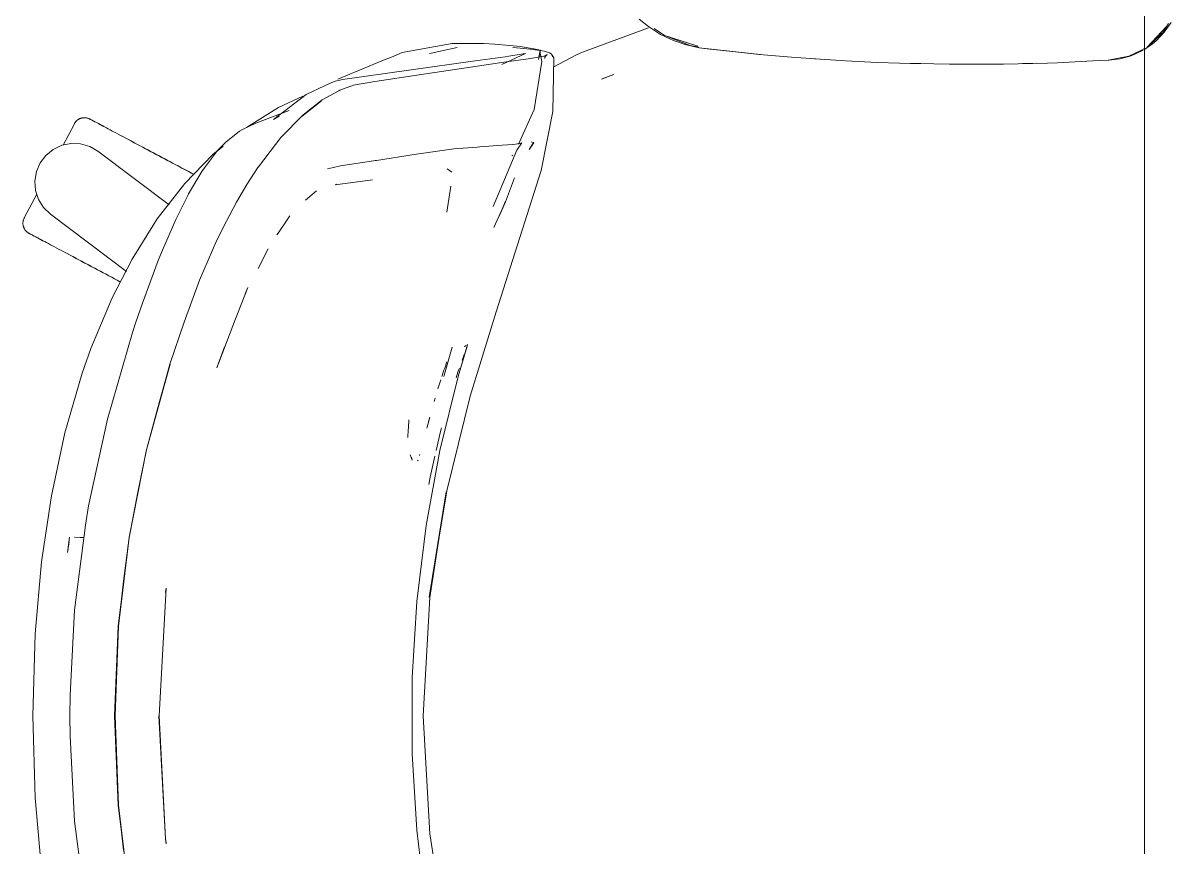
# Model space of a CAD drawing. Header units: millimetres. Extents: x 79795 to 317870, y -36033 to 97293.
# Drawn here: x 200277.1 to 200685.3, y 30683.9 to 30976.7 of the extents above; entities that cross this region are included whole.
import ezdxf

# ---------------------------------------------------------------- set-up
doc = ezdxf.new("R2010")
doc.units = ezdxf.units.MM
doc.header["$MEASUREMENT"] = 0
doc.layers.add('G-IMPT', color=8, linetype='CONTINUOUS', lineweight=9)
doc.layers.add('I-FURN', color=8, linetype='CONTINUOUS', lineweight=9)

msp = doc.modelspace()

# ---------------------------------------------------------------- linework, layer by layer
at = {"layer": 'G-IMPT'}
for p, q in [((200496.18, 30978.06), (200499.49, 30975.43)), ((200503.82, 30972.7), (200499.49, 30975.43)), ((200683.63, 30975.5), (200676.73, 30968.11)), ((200683.63, 30975.5), (200682.35, 30974.03)), ((200684.32, 30976.56), (200682.44, 30973.41)), ((200682.8, 30973.46), (200685.25, 30976.92)), ((200499.45, 30974.97), (200481.45, 30968.37)), ((200505.14, 30972.31), (200501.56, 30974.73)), ((200503.82, 30972.7), (200508.4, 30970.51)), ((200505.14, 30972.31), (200507.85, 30971.41)), ((200505.14, 30972.31), (200516.99, 30968.5)), ((200514.36, 30968.7), (200506.18, 30971.9)), ((200507.85, 30971.41), (200516.99, 30968.5)), ((200682.44, 30973.41), (200676.73, 30968.11)), ((200682.22, 30973.87), (200679.14, 30970.34)), ((200679.94, 30970.42), (200682.8, 30973.46)), ((200429.67, 30969.47), (200411.97, 30966.23)), ((200431.53, 30968.06), (200422.22, 30966.02)), ((200429.67, 30969.47), (200436.63, 30969.5)), ((200436.63, 30969.5), (200440.8, 30969.5)), ((200444.76, 30969.16), (200440.8, 30969.5)), ((200454.09, 30968.35), (200444.76, 30969.16)), ((200453.92, 30967.83), (200451.33, 30968.05)), ((200458.6, 30967.32), (200453.92, 30967.83)), ((200454.09, 30968.35), (200454.55, 30968.31)), ((200454.55, 30968.31), (200458.8, 30967.5)), ((200459.22, 30967.24), (200458.6, 30967.32)), ((200458.8, 30967.5), (200461.13, 30967.06)), ((200459.22, 30967.24), (200462.5, 30966.71)), ((200460.4, 30963.78), (200461.13, 30967.06)), ((200481.45, 30968.37), (200475.47, 30966.18)), ((200508.4, 30970.51), (200512.53, 30969.07)), ((200517.49, 30967.91), (200512.53, 30969.07)), ((200517.41, 30968.13), (200514.36, 30968.7)), ((200517.49, 30967.91), (200540.44, 30965.46)), ((200517.49, 30967.91), (200520.31, 30967.58)), ((200517.49, 30967.91), (200538.93, 30965.56)), ((200540.44, 30965.46), (200520.31, 30967.58)), ((200674.49, 30967), (200670.23, 30964.9)), ((200675.4, 30967.08), (200671.07, 30965.1)), ((200674.49, 30967), (200675.76, 30967.63)), ((200675.76, 30967.33), (200678.62, 30969.28)), ((200676.73, 30968.11), (200679.14, 30970.34)), ((200679.94, 30970.42), (200678.62, 30969.28)), ((200389.07, 30956.77), (200404.75, 30963.25)), ((200437.95, 30963.29), (200390.73, 30956.61)), ((200404.75, 30963.25), (200408.11, 30964.64)), ((200411.97, 30966.23), (200408.11, 30964.64)), ((200448.91, 30962.9), (200418.04, 30958.34)), ((200422.22, 30966.02), (200421.65, 30965.86)), ((200437.95, 30963.29), (200448.61, 30964.73)), ((200455.79, 30965.92), (200447.39, 30961.93)), ((200449.91, 30964.94), (200448.61, 30964.73)), ((200456.76, 30964.01), (200448.91, 30962.9)), ((200449.91, 30964.94), (200454.93, 30965.77)), ((200455.79, 30965.92), (200454.93, 30965.77)), ((200463.03, 30965.12), (200456.76, 30964.01)), ((200458.86, 30946.02), (200461.58, 30963.06)), ((200460.4, 30963.78), (200460.89, 30966.65)), ((200460.89, 30966.65), (200461.58, 30963.06)), ((200462.41, 30964.95), (200463.51, 30965.51)), ((200462.41, 30964.95), (200463.03, 30965.12)), ((200464.36, 30966.16), (200462.5, 30966.71)), ((200462.61, 30964.07), (200462.68, 30964.57)), ((200463.01, 30965.11), (200462.68, 30964.57)), ((200463.01, 30965.11), (200463.51, 30965.51)), ((200464.36, 30966.16), (200464.9, 30965.83)), ((200464.9, 30965.83), (200465.27, 30965.34)), ((200465.88, 30964.3), (200465.27, 30965.34)), ((200465.4, 30964.72), (200465.27, 30965.34)), ((200465.27, 30965.34), (200465.29, 30965.26)), ((200465.4, 30964.72), (200465.29, 30965.26)), ((200465.49, 30945.32), (200465.88, 30964.3)), ((200465.81, 30961.11), (200473.71, 30965.26)), ((200473.71, 30965.26), (200475.47, 30966.18)), ((200538.93, 30965.56), (200550.32, 30964.57)), ((200560.61, 30963.84), (200550.32, 30964.57)), ((200558.57, 30963.98), (200557.15, 30964.11)), ((200558.57, 30963.98), (200560.47, 30963.89)), ((200560.61, 30963.84), (200569.48, 30963.28)), ((200580.79, 30962.74), (200569.48, 30963.28)), ((200657.45, 30963.25), (200644.89, 30962.63)), ((200657.45, 30963.25), (200663.11, 30963.53)), ((200670.23, 30964.9), (200662.89, 30963.53)), ((200663.11, 30963.53), (200667.12, 30964.03)), ((200667.12, 30964.03), (200671.07, 30965.1)), ((200580.79, 30962.74), (200588.67, 30962.45)), ((200600.98, 30962.16), (200588.67, 30962.45)), ((200592.54, 30962.37), (200594.2, 30962.29)), ((200594.2, 30962.29), (200596.28, 30962.29)), ((200600.98, 30962.16), (200606.45, 30962.08)), ((200621.16, 30962.08), (200606.45, 30962.08)), ((200625.67, 30962.13), (200621.16, 30962.08)), ((200625.67, 30962.13), (200641.34, 30962.51)), ((200632.4, 30962.3), (200634.61, 30962.3)), ((200637.94, 30962.45), (200634.61, 30962.3)), ((200641.34, 30962.51), (200644.89, 30962.63)), ((200384.37, 30954.4), (200387.74, 30955.97)), ((200390.73, 30956.61), (200387.74, 30955.97)), ((200394.6, 30954.65), (200389.81, 30952.9)), ((200394.6, 30954.65), (200402.27, 30955.95)), ((200418.04, 30958.34), (200402.27, 30955.95)), ((200482.75, 30956.78), (200487.21, 30958.41)), ((200482.75, 30956.78), (200483.33, 30957.03)), ((200487.21, 30958.41), (200483.33, 30957.03)), ((200366.15, 30942.42), (200377.85, 30951.36)), ((200376.66, 30950.69), (200368.04, 30946.71)), ((200384.37, 30954.4), (200377.85, 30951.36)), ((200383.55, 30949.39), (200389.39, 30952.68)), ((200389.39, 30952.68), (200389.81, 30952.9)), ((200368.04, 30946.71), (200356.59, 30939.59)), ((200376.38, 30943.67), (200383.32, 30949.07)), ((200376.38, 30943.67), (200379.95, 30946.48)), ((200383.55, 30949.39), (200376.58, 30943.98)), ((200383.32, 30949.07), (200379.95, 30946.48)), ((200371.8, 30945.65), (200359.9, 30941.14)), ((200366.15, 30942.42), (200368.18, 30943.58)), ((200368.85, 30936.07), (200376.58, 30943.98)), ((200458.86, 30946.02), (200453.25, 30933.67)), ((200465.49, 30945.32), (200461.3, 30924.36)), ((200354.09, 30938.28), (200355.23, 30938.89)), ((200355.23, 30938.89), (200357.67, 30940.07)), ((200357.67, 30940.07), (200359.9, 30941.14)), ((200349.23, 30934.42), (200346.34, 30931.39)), ((200354.09, 30938.28), (200349.23, 30934.42)), ((200368.85, 30936.07), (200360.83, 30925.64)), ((200457.13, 30931.73), (200458.66, 30934.21)), ((200458.66, 30934.21), (200457.17, 30931.74)), ((200457.79, 30934.49), (200458.66, 30934.21)), ((200458.72, 30934.19), (200458.66, 30934.21)), ((200346.34, 30931.39), (200341.62, 30925.26)), ((200344.67, 30929.97), (200348.34, 30932.97)), ((200416.21, 30930), (200430.28, 30932.03)), ((200430.36, 30932.05), (200430.28, 30932.03)), ((200430.36, 30932.05), (200438.6, 30932.66)), ((200438.6, 30932.66), (200439.59, 30932.74)), ((200439.59, 30932.74), (200447.45, 30933.3)), ((200452.76, 30931.52), (200444.32, 30911.54)), ((200447.45, 30933.3), (200451.32, 30933.59)), ((200451.4, 30933.6), (200451.32, 30933.59)), ((200451.4, 30933.6), (200453.78, 30933.89)), ((200454.52, 30934.19), (200452.76, 30931.52)), ((200453.8, 30933.9), (200453.78, 30933.89)), ((200453.8, 30933.9), (200454.52, 30934.19)), ((200458.72, 30934.19), (200457.13, 30931.73)), ((200344.67, 30929.97), (200334.71, 30919.68)), ((200401.73, 30927.71), (200390.01, 30925.91)), ((200401.73, 30927.71), (200402.34, 30927.81)), ((200402.85, 30927.89), (200402.34, 30927.81)), ((200416.21, 30930), (200402.85, 30927.89)), ((200451.3, 30929.8), (200450.87, 30929.53)), ((200336.02, 30915.97), (200340.76, 30923.97)), ((200341.62, 30925.26), (200340.76, 30923.97)), ((200356.78, 30919.28), (200360.66, 30925.38)), ((200360.66, 30925.38), (200360.83, 30925.64)), ((200385.39, 30924.96), (200387.56, 30925.42)), ((200387.56, 30925.42), (200389.54, 30925.84)), ((200390.01, 30925.91), (200389.54, 30925.84)), ((200429.62, 30923.66), (200427.98, 30924.93)), ((200445.31, 30874.12), (200461.3, 30924.36)), ((200324.9, 30907.08), (200334.71, 30919.68)), ((200356.78, 30919.28), (200353.01, 30913.06)), ((200401.43, 30921.03), (200388.08, 30919.25)), ((200388.08, 30919.25), (200388.55, 30919.4)), ((200429.27, 30918.71), (200427.87, 30909.54)), ((200429.27, 30918.71), (200429.22, 30918.36)), ((200448.62, 30913.18), (200451.87, 30921.65)), ((200335.72, 30915.38), (200331.72, 30907.37)), ((200335.72, 30915.38), (200336.02, 30915.97)), ((200377.58, 30913.75), (200381.48, 30917.09)), ((200349.44, 30906.27), (200353.01, 30913.06)), ((200447.59, 30910.8), (200444.55, 30904.08)), ((200446.6, 30908.28), (200448.62, 30913.38)), ((200448.62, 30913.38), (200446.6, 30908.26)), ((200448.62, 30913.18), (200446.6, 30908.28)), ((200315.93, 30892.78), (200324.9, 30907.08)), ((200331.5, 30906.92), (200326.73, 30895.96)), ((200331.5, 30906.92), (200331.72, 30907.37)), ((200349.44, 30906.27), (200346.05, 30899.54)), ((200371.3, 30907.12), (200367.81, 30901.99)), ((200371.3, 30907.12), (200372.05, 30908.22)), ((200367.81, 30901.99), (200367.42, 30901.41)), ((200339.87, 30885.31), (200346.05, 30899.54)), ((200326.73, 30895.96), (200325.25, 30892.28)), ((200364.28, 30896.51), (200360.74, 30889.54)), ((200308.84, 30879.01), (200315.93, 30892.78)), ((200319.65, 30877.21), (200325.25, 30892.28)), ((200334.42, 30870.43), (200339.87, 30885.31)), ((200353.38, 30873.35), (200357.11, 30882.68)), ((200357.11, 30882.68), (200356.11, 30880.43)), ((200301.32, 30861.03), (200308.84, 30879.01)), ((200319.65, 30877.21), (200317.3, 30870.39)), ((200352.72, 30871.62), (200353.38, 30873.35)), ((200436.12, 30844.15), (200445.31, 30874.12)), ((200316.11, 30866.78), (200317.3, 30870.39)), ((200334.42, 30870.43), (200329.41, 30855.52)), ((200346.01, 30854.18), (200352.72, 30871.62)), ((200316.11, 30866.78), (200307.17, 30835.96)), ((200301.32, 30861.03), (200298.24, 30852.3)), ((200346.01, 30854.18), (200348.73, 30861.61)), ((200426.7, 30851.09), (200429.74, 30861.52)), ((200431.9, 30851.1), (200435.16, 30862.32)), ((200431.9, 30851.1), (200435.01, 30861.92)), ((200431.9, 30851.1), (200434.96, 30861.63)), ((200434.07, 30861.78), (200434.69, 30862.17)), ((200434.07, 30861.78), (200434.29, 30861.93)), ((200434.96, 30861.63), (200435.01, 30861.92)), ((200435.16, 30862.32), (200435.03, 30862.56)), ((200433.27, 30856.87), (200433.62, 30857.85)), ((200433.62, 30857.85), (200434.02, 30858.92)), ((200321.02, 30825.02), (200329.41, 30855.52)), ((200321.02, 30825.02), (200329.45, 30855.43)), ((200325.68, 30842.26), (200329.45, 30855.43)), ((200426.81, 30853.39), (200426.04, 30851.09)), ((200426.81, 30853.39), (200427.06, 30854.11)), ((200427.83, 30856.27), (200427.06, 30854.11)), ((200431.27, 30851.09), (200432, 30853.32)), ((200432.29, 30854.12), (200432, 30853.32)), ((200298.24, 30852.3), (200292.07, 30831.06)), ((200425.41, 30849.17), (200424.63, 30846.68)), ((200425.35, 30824.78), (200431.9, 30851.1)), ((200425.66, 30849.96), (200425.41, 30849.17)), ((200431.27, 30851.09), (200431.12, 30850.64)), ((200325.68, 30842.26), (200321.02, 30825.02)), ((200423.64, 30843.39), (200423.3, 30842.27)), ((200436.12, 30844.15), (200427.81, 30810.46)), ((200421.72, 30836.6), (200420.73, 30832.73)), ((200421.72, 30836.6), (200421.33, 30835.07)), ((200300.5, 30805.17), (200307.17, 30835.96)), ((200414.03, 30831.54), (200414.3, 30835.24)), ((200414.3, 30835.24), (200414.34, 30835.72)), ((200425.58, 30831.51), (200425.92, 30832.8)), ((200292.07, 30831.06), (200287.26, 30808.69)), ((200413.92, 30829.46), (200413.93, 30830.16)), ((200414.03, 30831.54), (200413.93, 30830.16)), ((200424.03, 30824.76), (200425.58, 30831.51)), ((200314.85, 30793.89), (200321.07, 30825.13)), ((200321.07, 30825.13), (200314.85, 30793.97)), ((200321.02, 30825.02), (200317.95, 30810)), ((200425.35, 30824.78), (200420.42, 30798.11)), ((200415.46, 30821.37), (200414.78, 30823.32)), ((200415.46, 30821.37), (200415.25, 30822.42)), ((200417.43, 30821.13), (200417.61, 30821.37)), ((200418.13, 30822.97), (200418.27, 30823.38)), ((200421.87, 30815.37), (200423.57, 30822.79)), ((200421.4, 30812.74), (200421.87, 30815.37)), ((200283.76, 30785.27), (200287.26, 30808.69)), ((200314.85, 30793.89), (200317.95, 30810)), ((200427.81, 30810.46), (200421.55, 30772.72)), ((200421.55, 30772.72), (200427.55, 30810.08)), ((200421.82, 30772.55), (200427.55, 30810.08)), ((200299.32, 30798.25), (200300.5, 30805.17)), ((200295.5, 30768.08), (200299.32, 30798.25)), ((200420.42, 30798.11), (200417.12, 30771.19)), ((200293.67, 30793.98), (200293.02, 30788.56)), ((200293.59, 30792.33), (200293.02, 30788.56)), ((200295.43, 30794.01), (200297.52, 30793.93)), ((200295.43, 30794.01), (200295.54, 30794.01)), ((200298.77, 30793.89), (200297.52, 30793.93)), ((200311.03, 30762.38), (200314.85, 30793.97)), ((200311.07, 30762.34), (200314.85, 30793.89)), ((200312.91, 30778.41), (200314.85, 30793.89)), ((200281.5, 30759.7), (200283.76, 30785.27)), ((200312.91, 30778.41), (200311.07, 30762.34)), ((200325.52, 30730.56), (200328.02, 30775.9)), ((200328.02, 30775.9), (200327.79, 30774.29)), ((200327.79, 30774.29), (200328.03, 30775.59)), ((200328.07, 30775.84), (200328.03, 30775.59)), ((200415.47, 30744.12), (200417.12, 30771.19)), ((200421.82, 30772.55), (200419.46, 30730.56)), ((200293.89, 30737.87), (200295.5, 30768.08)), ((200280.65, 30730.56), (200281.5, 30759.7)), ((200309.69, 30730.56), (200311.03, 30762.38)), ((200311.07, 30762.34), (200309.92, 30730.56)), ((200311.07, 30762.34), (200310.39, 30747.44)), ((200310.39, 30747.44), (200309.92, 30730.56)), ((200415.47, 30717), (200415.47, 30744.12)), ((200293.89, 30737.87), (200293.79, 30730.56)), ((200281.5, 30701.42), (200280.65, 30730.56)), ((200293.89, 30723.25), (200293.79, 30730.56)), ((200311.03, 30698.74), (200309.69, 30730.56)), ((200310.39, 30713.68), (200309.92, 30730.56)), ((200311.07, 30698.78), (200309.92, 30730.56)), ((200325.47, 30730.56), (200327.79, 30686.83)), ((200325.52, 30730.56), (200327.79, 30686.83)), ((200421.82, 30688.57), (200419.46, 30730.56)), ((200293.89, 30723.25), (200295.5, 30693.05)), ((200415.47, 30717), (200417.12, 30689.93)), ((200310.39, 30713.68), (200311.07, 30698.78)), ((200283.76, 30675.85), (200281.5, 30701.42)), ((200311.03, 30698.74), (200314.85, 30667.15)), ((200311.07, 30698.78), (200314.85, 30667.23)), ((200311.07, 30698.78), (200312.91, 30682.71)), ((200295.5, 30693.05), (200299.32, 30662.88)), ((200420.42, 30663.01), (200417.12, 30689.93)), ((200327.79, 30686.83), (200328.05, 30685.06)), ((200327.79, 30686.83), (200328.03, 30685.53)), ((200328.07, 30685.28), (200328.03, 30685.53)), ((200427.81, 30650.66), (200421.82, 30688.57))]:
    msp.add_line(p, q, dxfattribs=at)
at = {"layer": 'I-FURN'}
for p, q in [((200675.76, 31408.33), (200675.76, 30008.33)), ((200675.76, 30008.33), (200675.76, 31408.33)), ((200296.58, 30942.28), (200296.71, 30942.37)), ((200296.71, 30942.37), (200296.84, 30942.46)), ((200296.84, 30942.46), (200296.98, 30942.54)), ((200296.98, 30942.54), (200297.12, 30942.62)), ((200297.12, 30942.62), (200297.27, 30942.69)), ((200297.27, 30942.69), (200297.41, 30942.76)), ((200297.41, 30942.76), (200297.56, 30942.82)), ((200297.56, 30942.82), (200297.71, 30942.87)), ((200297.71, 30942.87), (200297.87, 30942.92)), ((200297.87, 30942.92), (200298.02, 30942.96)), ((200298.02, 30942.96), (200298.18, 30943)), ((200298.18, 30943), (200298.34, 30943.03)), ((200298.34, 30943.03), (200298.5, 30943.05)), ((200298.5, 30943.05), (200298.66, 30943.06)), ((200298.66, 30943.06), (200298.82, 30943.07)), ((200298.82, 30943.07), (200298.98, 30943.08)), ((200298.98, 30943.08), (200299.14, 30943.08)), ((200299.14, 30943.08), (200299.3, 30943.07)), ((200299.3, 30943.07), (200299.46, 30943.05)), ((200299.46, 30943.05), (200299.62, 30943.03)), ((200299.62, 30943.03), (200299.78, 30943)), ((200299.78, 30943), (200299.94, 30942.96)), ((200299.94, 30942.96), (200300.1, 30942.92)), ((200300.1, 30942.92), (200300.25, 30942.88)), ((200300.25, 30942.88), (200300.4, 30942.82)), ((200300.4, 30942.82), (200300.55, 30942.76)), ((200300.55, 30942.76), (200300.7, 30942.7)), ((200300.7, 30942.7), (200300.84, 30942.63)), ((200300.84, 30942.63), (200300.88, 30942.61)), ((200300.88, 30942.61), (200300.9, 30942.6)), ((200300.89, 30942.6), (200300.88, 30942.61)), ((200300.93, 30942.58), (200300.89, 30942.6)), ((200300.9, 30942.6), (200300.96, 30942.56)), ((200301.01, 30942.54), (200300.93, 30942.58)), ((200300.96, 30942.56), (200301.06, 30942.51)), ((200301.13, 30942.47), (200301.01, 30942.54)), ((200301.06, 30942.51), (200301.2, 30942.44)), ((200301.3, 30942.39), (200301.13, 30942.47)), ((200301.2, 30942.44), (200301.38, 30942.34)), ((200301.5, 30942.28), (200301.3, 30942.39)), ((200295.43, 30940.94), (200291.4, 30933.36)), ((200295.43, 30940.94), (200295.51, 30941.08)), ((200295.51, 30941.08), (200295.59, 30941.22)), ((200295.59, 30941.22), (200295.68, 30941.35)), ((200295.68, 30941.35), (200295.78, 30941.48)), ((200295.78, 30941.48), (200295.88, 30941.61)), ((200295.88, 30941.61), (200295.98, 30941.73)), ((200295.98, 30941.73), (200296.09, 30941.85)), ((200296.09, 30941.85), (200296.21, 30941.96)), ((200296.21, 30941.96), (200296.33, 30942.07)), ((200296.33, 30942.07), (200296.45, 30942.18)), ((200296.45, 30942.18), (200296.58, 30942.28)), ((200301.38, 30942.34), (200301.6, 30942.22)), ((200301.74, 30942.15), (200301.5, 30942.28)), ((200301.6, 30942.22), (200301.86, 30942.09)), ((200302.02, 30942), (200301.74, 30942.15)), ((200301.86, 30942.09), (200302.16, 30941.93)), ((200302.33, 30941.83), (200302.02, 30942)), ((200302.16, 30941.93), (200302.49, 30941.75)), ((200302.69, 30941.65), (200302.33, 30941.83)), ((200302.49, 30941.75), (200302.87, 30941.55)), ((200303.08, 30941.44), (200302.69, 30941.65)), ((200302.87, 30941.55), (200303.28, 30941.33)), ((200303.51, 30941.21), (200303.08, 30941.44)), ((200303.28, 30941.33), (200303.72, 30941.1)), ((200303.98, 30940.96), (200303.51, 30941.21)), ((200303.72, 30941.1), (200304.2, 30940.84)), ((200304.48, 30940.69), (200303.98, 30940.96)), ((200304.2, 30940.84), (200304.72, 30940.56)), ((200305.01, 30940.41), (200304.48, 30940.69)), ((200304.72, 30940.56), (200305.27, 30940.27)), ((200305.58, 30940.11), (200305.01, 30940.41)), ((200305.27, 30940.27), (200305.86, 30939.96)), ((200306.19, 30939.79), (200305.58, 30940.11)), ((200306.82, 30939.45), (200306.19, 30939.79)), ((200307.48, 30939.1), (200306.82, 30939.45)), ((200308.18, 30938.73), (200307.48, 30939.1)), ((200308.9, 30938.34), (200308.18, 30938.73)), ((200309.65, 30937.94), (200308.9, 30938.34)), ((200310.42, 30937.53), (200309.65, 30937.94)), ((200311.23, 30937.11), (200310.42, 30937.53)), ((200312.05, 30936.67), (200311.23, 30937.11)), ((200311.6, 30936.91), (200312.44, 30936.46)), ((200312.9, 30936.22), (200312.05, 30936.67)), ((200312.44, 30936.46), (200313.29, 30936.01)), ((200313.77, 30935.76), (200312.9, 30936.22)), ((200313.29, 30936.01), (200314.17, 30935.54)), ((200314.65, 30935.28), (200313.77, 30935.76)), ((200314.17, 30935.54), (200315.07, 30935.06)), ((200315.56, 30934.8), (200314.65, 30935.28)), ((200315.07, 30935.06), (200315.98, 30934.58)), ((200316.48, 30934.31), (200315.56, 30934.8)), ((200315.98, 30934.58), (200316.91, 30934.08)), ((200317.42, 30933.81), (200316.48, 30934.31)), ((200285.28, 30929.69), (200287.89, 30931.82)), ((200287.89, 30931.82), (200290.94, 30933.26)), ((200290.94, 30933.26), (200294.25, 30933.93)), ((200294.25, 30933.93), (200297.62, 30933.79)), ((200297.62, 30933.79), (200300.86, 30932.85)), ((200300.86, 30932.85), (200303.78, 30931.16)), ((200303.78, 30931.16), (200329.09, 30912.08)), ((200316.91, 30934.08), (200317.85, 30933.58)), ((200318.37, 30933.31), (200317.42, 30933.81)), ((200317.85, 30933.58), (200318.81, 30933.07)), ((200319.33, 30932.8), (200318.37, 30933.31)), ((200318.81, 30933.07), (200319.78, 30932.56)), ((200320.31, 30932.28), (200319.33, 30932.8)), ((200319.78, 30932.56), (200320.76, 30932.04)), ((200321.29, 30931.75), (200320.31, 30932.28)), ((200320.76, 30932.04), (200321.75, 30931.51)), ((200322.28, 30931.23), (200321.29, 30931.75)), ((200321.75, 30931.51), (200322.74, 30930.98)), ((200323.28, 30930.7), (200322.28, 30931.23)), ((200322.74, 30930.98), (200323.74, 30930.45)), ((200324.28, 30930.16), (200323.28, 30930.7)), ((200323.74, 30930.45), (200324.74, 30929.92)), ((200325.29, 30929.63), (200324.28, 30930.16)), ((200281.92, 30923.9), (200283.25, 30927)), ((200283.25, 30927), (200285.28, 30929.69)), ((200324.74, 30929.92), (200325.75, 30929.39)), ((200326.29, 30929.1), (200325.29, 30929.63)), ((200325.75, 30929.39), (200326.75, 30928.85)), ((200327.3, 30928.56), (200326.29, 30929.1)), ((200326.75, 30928.85), (200327.76, 30928.32)), ((200328.3, 30928.03), (200327.3, 30928.56)), ((200327.76, 30928.32), (200328.76, 30927.78)), ((200329.3, 30927.5), (200328.3, 30928.03)), ((200328.76, 30927.78), (200329.76, 30927.25)), ((200330.29, 30926.97), (200329.3, 30927.5)), ((200329.76, 30927.25), (200330.75, 30926.73)), ((200331.28, 30926.44), (200330.29, 30926.97)), ((200330.75, 30926.73), (200331.73, 30926.2)), ((200332.26, 30925.92), (200331.28, 30926.44)), ((200331.73, 30926.2), (200332.7, 30925.69)), ((200281.37, 30920.57), (200281.92, 30923.9)), ((200333.23, 30925.41), (200332.26, 30925.92)), ((200332.7, 30925.69), (200333.67, 30925.17)), ((200334.18, 30924.9), (200333.23, 30925.41)), ((200333.67, 30925.17), (200334.62, 30924.67)), ((200335.13, 30924.4), (200334.18, 30924.9)), ((200334.62, 30924.67), (200335.56, 30924.17)), ((200336.06, 30923.9), (200335.13, 30924.4)), ((200335.56, 30924.17), (200336.48, 30923.68)), ((200336.97, 30923.42), (200336.06, 30923.9)), ((200336.48, 30923.68), (200337.39, 30923.2)), ((200337.87, 30922.94), (200336.97, 30923.42)), ((200281.64, 30917.21), (200281.37, 30920.57)), ((200282.09, 30915.85), (200277.62, 30907.44)), ((200282.7, 30914), (200281.64, 30917.21)), ((200284.5, 30911.15), (200282.7, 30914)), ((200286.93, 30908.81), (200284.5, 30911.15)), ((200277.15, 30905.7), (200277.16, 30905.86)), ((200277.15, 30905.54), (200277.15, 30905.7)), ((200277.16, 30905.86), (200277.18, 30906.02)), ((200277.18, 30906.02), (200277.2, 30906.18)), ((200277.2, 30906.18), (200277.23, 30906.34)), ((200277.23, 30906.34), (200277.26, 30906.5)), ((200277.26, 30906.5), (200277.3, 30906.66)), ((200277.3, 30906.66), (200277.35, 30906.81)), ((200277.35, 30906.81), (200277.4, 30906.96)), ((200277.4, 30906.96), (200277.46, 30907.11)), ((200277.46, 30907.11), (200277.53, 30907.26)), ((200277.53, 30907.26), (200277.6, 30907.4)), ((200277.6, 30907.4), (200277.62, 30907.44)), ((200314, 30888.42), (200286.93, 30908.81)), ((200277.15, 30905.38), (200277.15, 30905.54)), ((200277.16, 30905.22), (200277.15, 30905.38)), ((200277.18, 30905.06), (200277.16, 30905.22)), ((200277.2, 30904.9), (200277.18, 30905.06)), ((200277.23, 30904.74), (200277.2, 30904.9)), ((200277.27, 30904.58), (200277.23, 30904.74)), ((200277.31, 30904.43), (200277.27, 30904.58)), ((200277.36, 30904.27), (200277.31, 30904.43)), ((200277.41, 30904.12), (200277.36, 30904.27)), ((200277.47, 30903.97), (200277.41, 30904.12)), ((200277.54, 30903.83), (200277.47, 30903.97)), ((200277.61, 30903.68), (200277.54, 30903.83)), ((200277.68, 30903.54), (200277.61, 30903.68)), ((200277.77, 30903.4), (200277.68, 30903.54)), ((200277.86, 30903.27), (200277.77, 30903.4)), ((200277.95, 30903.14), (200277.86, 30903.27)), ((200278.05, 30903.01), (200277.95, 30903.14)), ((200278.15, 30902.89), (200278.05, 30903.01)), ((200278.26, 30902.77), (200278.15, 30902.89)), ((200278.38, 30902.65), (200278.26, 30902.77)), ((200278.49, 30902.54), (200278.38, 30902.65)), ((200278.62, 30902.44), (200278.49, 30902.54)), ((200278.74, 30902.34), (200278.62, 30902.44)), ((200278.87, 30902.24), (200278.74, 30902.34)), ((200279.01, 30902.15), (200278.87, 30902.24)), ((200279.15, 30902.07), (200279.01, 30902.15)), ((200279.29, 30901.99), (200279.15, 30902.07)), ((200279.33, 30901.97), (200279.29, 30901.99)), ((200279.29, 30901.99), (200279.29, 30901.99)), ((200279.29, 30901.99), (200279.31, 30901.98)), ((200279.31, 30901.98), (200279.37, 30901.95)), ((200279.42, 30901.92), (200279.33, 30901.97)), ((200279.37, 30901.95), (200279.47, 30901.89)), ((200279.54, 30901.86), (200279.42, 30901.92)), ((200279.47, 30901.89), (200279.61, 30901.82)), ((200279.7, 30901.77), (200279.54, 30901.86)), ((200279.61, 30901.82), (200279.79, 30901.72)), ((200279.9, 30901.66), (200279.7, 30901.77)), ((200279.79, 30901.72), (200280.01, 30901.61)), ((200280.14, 30901.54), (200279.9, 30901.66)), ((200280.01, 30901.61), (200280.27, 30901.47)), ((200280.42, 30901.39), (200280.14, 30901.54)), ((200280.27, 30901.47), (200280.56, 30901.31)), ((200280.74, 30901.22), (200280.42, 30901.39)), ((200280.56, 30901.31), (200280.9, 30901.13)), ((200281.09, 30901.03), (200280.74, 30901.22)), ((200280.9, 30901.13), (200281.27, 30900.94)), ((200281.49, 30900.82), (200281.09, 30901.03)), ((200281.27, 30900.94), (200281.68, 30900.72)), ((200281.92, 30900.59), (200281.49, 30900.82)), ((200281.68, 30900.72), (200282.13, 30900.48)), ((200282.38, 30900.34), (200281.92, 30900.59)), ((200282.13, 30900.48), (200282.61, 30900.22)), ((200282.88, 30900.08), (200282.38, 30900.34)), ((200282.61, 30900.22), (200283.13, 30899.95)), ((200283.42, 30899.79), (200282.88, 30900.08)), ((200283.13, 30899.95), (200283.68, 30899.66)), ((200283.99, 30899.49), (200283.42, 30899.79)), ((200283.68, 30899.66), (200284.26, 30899.35)), ((200284.26, 30899.35), (200284.88, 30899.02)), ((200284.88, 30899.02), (200285.53, 30898.67)), ((200285.53, 30898.67), (200286.2, 30898.31)), ((200286.2, 30898.31), (200286.91, 30897.94)), ((200286.91, 30897.94), (200287.65, 30897.55)), ((200287.65, 30897.55), (200288.41, 30897.14)), ((200288.41, 30897.14), (200289.19, 30896.72)), ((200289.19, 30896.72), (200290.01, 30896.29)), ((200290.01, 30896.29), (200290.84, 30895.85)), ((200290.84, 30895.85), (200291.7, 30895.39)), ((200291.7, 30895.39), (200292.58, 30894.92)), ((200292.58, 30894.92), (200293.47, 30894.45)), ((200293.96, 30894.19), (200293.06, 30894.67)), ((200293.47, 30894.45), (200294.39, 30893.96)), ((200294.89, 30893.7), (200293.96, 30894.19)), ((200294.39, 30893.96), (200295.31, 30893.47)), ((200295.82, 30893.2), (200294.89, 30893.7)), ((200295.31, 30893.47), (200296.26, 30892.97)), ((200296.77, 30892.69), (200295.82, 30893.2)), ((200296.26, 30892.97), (200297.22, 30892.46)), ((200297.74, 30892.18), (200296.77, 30892.69)), ((200297.22, 30892.46), (200298.19, 30891.94)), ((200298.71, 30891.66), (200297.74, 30892.18)), ((200298.19, 30891.94), (200299.16, 30891.42)), ((200299.7, 30891.14), (200298.71, 30891.66)), ((200299.16, 30891.42), (200300.15, 30890.9)), ((200300.69, 30890.61), (200299.7, 30891.14)), ((200300.15, 30890.9), (200301.14, 30890.37)), ((200301.68, 30890.08), (200300.69, 30890.61)), ((200301.14, 30890.37), (200302.14, 30889.84)), ((200302.69, 30889.55), (200301.68, 30890.08)), ((200302.14, 30889.84), (200303.15, 30889.3)), ((200303.69, 30889.02), (200302.69, 30889.55)), ((200303.15, 30889.3), (200304.15, 30888.77)), ((200304.69, 30888.48), (200303.69, 30889.02)), ((200304.15, 30888.77), (200305.16, 30888.23)), ((200305.7, 30887.95), (200304.69, 30888.48)), ((200305.16, 30888.23), (200306.16, 30887.7)), ((200306.7, 30887.41), (200305.7, 30887.95)), ((200306.16, 30887.7), (200307.16, 30887.17)), ((200307.7, 30886.88), (200306.7, 30887.41)), ((200307.16, 30887.17), (200308.16, 30886.64)), ((200308.7, 30886.35), (200307.7, 30886.88)), ((200308.16, 30886.64), (200309.15, 30886.11)), ((200309.68, 30885.83), (200308.7, 30886.35)), ((200309.15, 30886.11), (200310.13, 30885.59)), ((200310.66, 30885.31), (200309.68, 30885.83)), ((200310.13, 30885.59), (200311.11, 30885.07)), ((200311.63, 30884.79), (200310.66, 30885.31)), ((200311.11, 30885.07), (200311.83, 30884.69)), ((200311.83, 30884.69), (200311.63, 30884.79))]:
    msp.add_line(p, q, dxfattribs=at)

doc.saveas('drawing.dxf')
